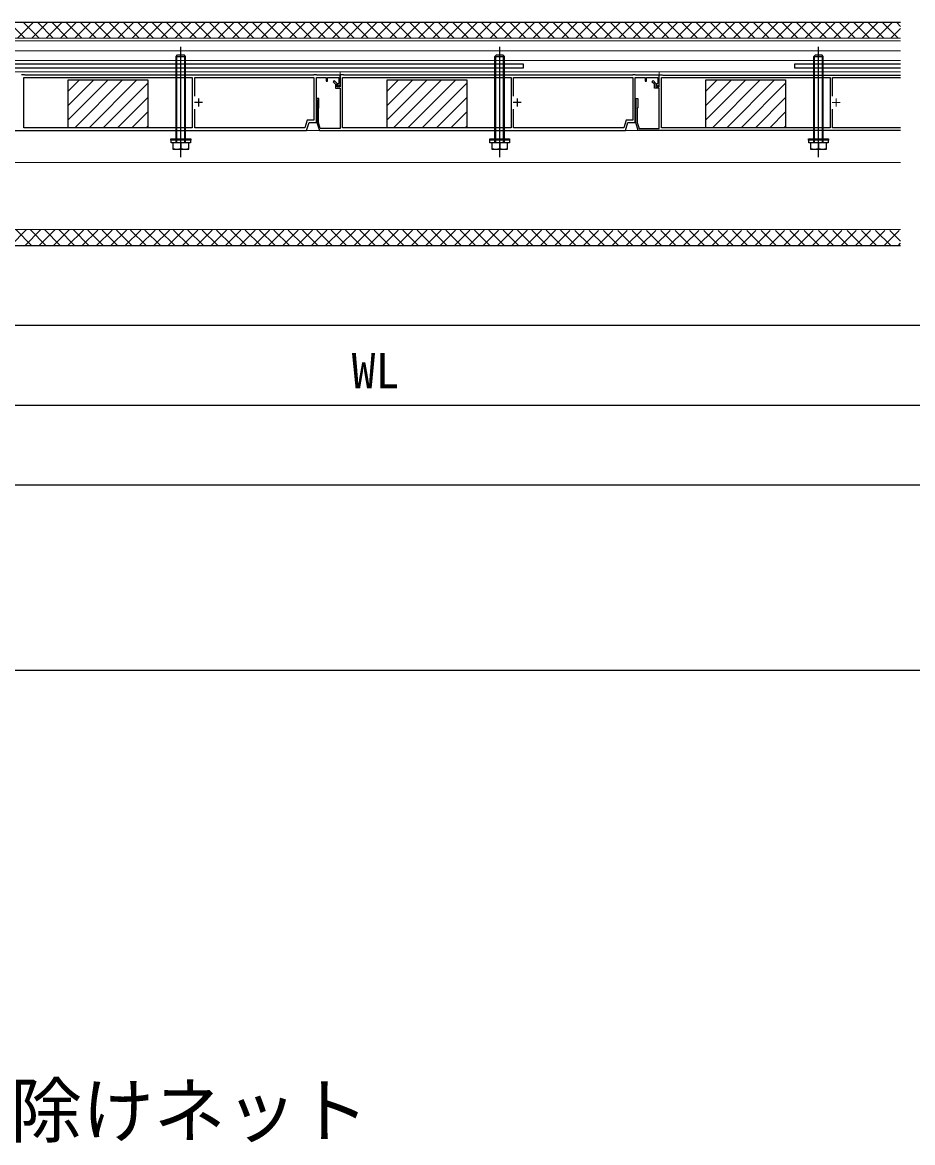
# Model space of a CAD drawing. Units: millimetres, scale not verified. Extents: x -1312 to 1312, y -1960 to 1949.
# Drawn here: x -784 to -226, y -755 to -53 of the extents above; entities that cross this region are included whole.
import ezdxf
from ezdxf.enums import TextEntityAlignment as Align

# ---------------------------------------------------------------- set-up
doc = ezdxf.new("R2010")
doc.units = ezdxf.units.MM
doc.header["$LTSCALE"] = 8
for name, color, linetype in [('0-1_USER1', 3, 'Continuous'), ('0-2_YKK_11', 7, 'Continuous'), ('0-4_YKK_13', 4, 'Continuous'), ('0-5_YKK_D', 6, 'Continuous'), ('0-6_YKK_ZWAK', 7, 'Continuous'), ('0-7_YSS_K', 3, 'Continuous')]:
    doc.layers.add(name, color=color, linetype=linetype)
doc.layers.add('0-3_YKK_12', color=2, linetype='Continuous', lineweight=18)
doc.styles.add('ＭＳ ゴシック', font='')
doc.styles.get('ＭＳ ゴシック').set_extended_font_data('MS Gothic')

msp = doc.modelspace()

# ---------------------------------------------------------------- linework, layer by layer
at = {"layer": '0-2_YKK_11'}
for p, q in [((-671.5, -102.913), (-676.5, -102.913)), ((-674, -100.413), (-674, -105.413)), ((-471.5, -102.913), (-476.5, -102.913)), ((-474, -100.413), (-474, -105.413))]:
    msp.add_line(p, q, dxfattribs=at)
for points in [[(-798.1, -120.413), (-606.1, -120.413), (-604.6, -115.413), (-600, -115.413), (-600, -87.113), (-593.8, -87.113), (-593.8, -89.413), (-593, -89.413), (-593, -87.113), (-585.8, -87.113), (-585.8, -90.555), (-586.018, -90.844)], [(-585, -91.613), (-585, -85.713), (-599.7, -85.713), (-600, -85.413), (-601.5, -85.413), (-601.8, -85.713), (-782.7, -85.713), (-783, -85.413), (-785, -85.413)], [(-676.3, -98.92), (-676.3, -87.213), (-601.5, -87.213), (-601.5, -113.913), (-605.716, -113.913), (-607.126, -118.613), (-676.3, -118.613), (-676.3, -106.907)], [(-385, -91.613), (-385, -85.713), (-399.7, -85.713), (-400, -85.413), (-401.5, -85.413), (-401.8, -85.713), (-582.7, -85.713), (-583, -85.413), (-585, -85.413), (-585, -92.913), (-587, -92.913), (-587, -90.913), (-588.817, -89.096), (-589.524, -89.803), (-588, -91.328), (-588, -93.913), (-585, -93.913), (-585, -119.213), (-597.52, -119.213), (-598.7, -115.281), (-598.7, -106.413), (-598.4, -106.113), (-598.4, -100.413), (-600, -100.413), (-600, -101.213), (-599.3, -101.213), (-599.3, -106.113), (-599.6, -106.413), (-599.6, -115.413), (-598.1, -120.413)], [(-598.1, -120.413), (-406.1, -120.413), (-404.6, -115.413), (-400, -115.413), (-400, -87.113), (-393.8, -87.113), (-393.8, -89.413), (-393, -89.413), (-393, -87.113), (-385.8, -87.113), (-385.8, -90.555), (-386.018, -90.844)], [(-476.3, -98.92), (-476.3, -87.213), (-401.5, -87.213), (-401.5, -113.913), (-405.716, -113.913), (-407.126, -118.613), (-476.3, -118.613), (-476.3, -106.907)], [(-233.5, -120.413), (-398.1, -120.413), (-399.6, -115.413), (-399.6, -106.413), (-399.3, -106.113), (-399.3, -101.213), (-400, -101.213), (-400, -100.413), (-398.4, -100.413), (-398.4, -106.113), (-398.7, -106.413), (-398.7, -115.281), (-397.52, -119.213), (-385, -119.213), (-385, -93.913), (-388, -93.913), (-388, -91.328), (-389.524, -89.803), (-388.817, -89.096), (-387, -90.913), (-387, -92.913), (-385, -92.913), (-385, -85.413), (-383, -85.413), (-382.7, -85.713), (-233.5, -85.713)], [(-276.3, -98.92), (-276.3, -87.213), (-233.5, -87.213)], [(-233.5, -118.613), (-276.3, -118.613), (-276.3, -106.907)]]:
    msp.add_lwpolyline(points, dxfattribs=at)
for points in [[(-783.5, -87.213), (-677.8, -87.213), (-677.8, -118.613), (-783.5, -118.613)], [(-583.5, -87.213), (-477.8, -87.213), (-477.8, -118.613), (-583.5, -118.613)], [(-277.8, -118.613), (-383.5, -118.613), (-383.5, -87.213), (-277.8, -87.213)]]:
    msp.add_lwpolyline(points, close=True, dxfattribs=at)
for centre in [(-585.8, -91.613), (-385.8, -91.613)]:
    msp.add_arc(centre, 0.8, 105.82664, 360, dxfattribs=at)
at = {"layer": '0-3_YKK_12'}
for p, q in [((-1100, -62.511), (-233.5, -62.511)), ((-1100, -64.084), (-233.5, -64.084)), ((-1100, -70.439), (-233.5, -70.439)), ((-1100, -76.511), (-233.5, -76.511)), ((-1100, -83.613), (-233.5, -83.613)), ((-585, -83.613), (-585, -86.213)), ((-385, -83.613), (-385, -86.213)), ((-276.5, -102.913), (-271.5, -102.913)), ((-274, -100.413), (-274, -105.413)), ((-1100, -120.413), (-233.5, -120.413)), ((-1099.5, -140.513), (-233.5, -140.513)), ((-1100, -182.513), (-233.5, -182.513))]:
    msp.add_line(p, q, dxfattribs=at)
at = {"layer": '0-4_YKK_13'}
for p, q in [((-685, -87.213), (-685, -68.013)), ((-485, -87.213), (-485, -68.013)), ((-285, -87.213), (-285, -68.013)), ((-688, -74.013), (-682, -74.013)), ((-687.46, -87.213), (-687.46, -73.473)), ((-682.54, -87.213), (-682.54, -73.473)), ((-488, -74.013), (-482, -74.013)), ((-487.46, -87.213), (-487.46, -73.473)), ((-482.54, -87.213), (-482.54, -73.473)), ((-288, -74.013), (-282, -74.013)), ((-287.46, -87.213), (-287.46, -73.473)), ((-282.54, -87.213), (-282.54, -73.473)), ((-755.65, -95.748), (-748.515, -88.613)), ((-755.65, -104.729), (-739.535, -88.613)), ((-755.65, -113.709), (-730.554, -88.613)), ((-751.574, -118.613), (-721.574, -88.613)), ((-742.594, -118.613), (-712.594, -88.613)), ((-733.614, -118.613), (-705.65, -90.65)), ((-688, -118.613), (-688, -87.213)), ((-687.46, -118.613), (-687.46, -87.213)), ((-685, -118.613), (-685, -87.213)), ((-682.54, -118.613), (-682.54, -87.213)), ((-682, -118.613), (-682, -87.213)), ((-555.65, -95.748), (-548.515, -88.613)), ((-555.65, -104.729), (-539.535, -88.613)), ((-555.65, -113.709), (-530.554, -88.613)), ((-551.574, -118.613), (-521.574, -88.613)), ((-542.594, -118.613), (-512.594, -88.613)), ((-533.614, -118.613), (-505.65, -90.65)), ((-488, -118.613), (-488, -87.213)), ((-487.46, -118.613), (-487.46, -87.213)), ((-485, -118.613), (-485, -87.213)), ((-482.54, -118.613), (-482.54, -87.213)), ((-482, -118.613), (-482, -87.213)), ((-355.65, -95.748), (-348.515, -88.613)), ((-355.65, -104.729), (-339.535, -88.613)), ((-355.65, -113.709), (-330.554, -88.613)), ((-351.574, -118.613), (-321.574, -88.613)), ((-342.594, -118.613), (-312.594, -88.613)), ((-333.614, -118.613), (-305.65, -90.65)), ((-288, -118.613), (-288, -87.213)), ((-287.46, -118.613), (-287.46, -87.213)), ((-285, -118.613), (-285, -87.213)), ((-282.54, -118.613), (-282.54, -87.213)), ((-282, -118.613), (-282, -87.213)), ((-724.633, -118.613), (-705.65, -99.63)), ((-524.633, -118.613), (-505.65, -99.63)), ((-324.633, -118.613), (-305.65, -99.63)), ((-715.653, -118.613), (-705.65, -108.61)), ((-515.653, -118.613), (-505.65, -108.61)), ((-315.653, -118.613), (-305.65, -108.61)), ((-706.673, -118.613), (-705.65, -117.59)), ((-688, -128.013), (-688, -118.613)), ((-687.46, -128.013), (-687.46, -118.613)), ((-685, -137.013), (-685, -118.613)), ((-682.54, -128.013), (-682.54, -118.613)), ((-682, -128.013), (-682, -118.613)), ((-506.673, -118.613), (-505.65, -117.59)), ((-488, -128.013), (-488, -118.613)), ((-487.46, -128.013), (-487.46, -118.613)), ((-485, -137.013), (-485, -118.613)), ((-482.54, -128.013), (-482.54, -118.613)), ((-482, -128.013), (-482, -118.613)), ((-306.673, -118.613), (-305.65, -117.59)), ((-288, -128.013), (-288, -118.613)), ((-287.46, -128.013), (-287.46, -118.613)), ((-285, -137.013), (-285, -118.613)), ((-282.54, -128.013), (-282.54, -118.613)), ((-282, -128.013), (-282, -118.613)), ((-685, -128.013), (-685, -131.58)), ((-678.9, -126.513), (-678.9, -128.013)), ((-485, -128.013), (-485, -131.58)), ((-478.9, -126.513), (-478.9, -128.013)), ((-285, -128.013), (-285, -131.58)), ((-278.9, -126.513), (-278.9, -128.013))]:
    msp.add_line(p, q, dxfattribs=at)
for points in [[(-688, -87.213), (-688, -74.013), (-687, -73.013), (-683, -73.013)], [(-682, -87.213), (-682, -74.013), (-683, -73.013)], [(-488, -87.213), (-488, -74.013), (-487, -73.013), (-483, -73.013)], [(-482, -87.213), (-482, -74.013), (-483, -73.013)], [(-288, -87.213), (-288, -74.013), (-287, -73.013), (-283, -73.013)], [(-282, -87.213), (-282, -74.013), (-283, -73.013)], [(-233.5, -78.711), (-300, -78.711), (-300, -81.011), (-233.5, -81.011)], [(-678.9, -128.013), (-691.1, -128.013), (-691.1, -126.513)], [(-478.9, -128.013), (-491.1, -128.013), (-491.1, -126.513)], [(-278.9, -128.013), (-291.1, -128.013), (-291.1, -126.513)]]:
    msp.add_lwpolyline(points, dxfattribs=at)
for points in [[(-900, -81.011), (-470, -81.011), (-470, -78.711), (-900, -78.711)], [(-755.65, -88.613), (-705.65, -88.613), (-705.65, -118.613), (-755.65, -118.613)], [(-555.65, -88.613), (-505.65, -88.613), (-505.65, -118.613), (-555.65, -118.613)], [(-355.65, -88.613), (-305.65, -88.613), (-305.65, -118.613), (-355.65, -118.613)], [(-678.75, -126.513), (-691.25, -126.513), (-691.25, -125.513), (-678.75, -125.513)], [(-478.75, -126.513), (-491.25, -126.513), (-491.25, -125.513), (-478.75, -125.513)], [(-278.75, -126.513), (-291.25, -126.513), (-291.25, -125.513), (-278.75, -125.513)], [(-680, -128.013), (-690, -128.013), (-690, -132.013), (-680, -132.013)], [(-480, -128.013), (-490, -128.013), (-490, -132.013), (-480, -132.013)], [(-280, -128.013), (-290, -128.013), (-290, -132.013), (-280, -132.013)]]:
    msp.add_lwpolyline(points, close=True, dxfattribs=at)
for centre in [(-687.5, -124.58), (-682.5, -124.58), (-487.5, -124.58), (-482.5, -124.58), (-287.5, -124.58), (-282.5, -124.58)]:
    msp.add_arc(centre, 7.433, 250.34714, 289.65286, dxfattribs=at)
at = {"layer": '0-5_YKK_D'}
for p, q in [((-1000, -242.513), (1000, -242.513)), ((-1100, -292.513), (0, -292.513)), ((-1100, -342.513), (1100, -342.513))]:
    msp.add_line(p, q, dxfattribs=at)
at = {"layer": '0-6_YKK_ZWAK'}
msp.add_line((-1312.5, -458.707), (1312.5, -458.707), dxfattribs=at)
at = {"layer": '0-7_YSS_K'}
for p, q in [((-782.937, -62.423), (-792.746, -52.615)), ((-787.358, -62.423), (-777.55, -52.615)), ((-773.957, -62.424), (-783.766, -52.615)), ((-778.378, -62.423), (-768.57, -52.615)), ((-764.976, -62.424), (-774.785, -52.615)), ((-769.398, -62.424), (-759.589, -52.615)), ((-755.995, -62.424), (-765.805, -52.615)), ((-760.419, -62.424), (-750.609, -52.615)), ((-747.015, -62.425), (-756.825, -52.615)), ((-751.439, -62.425), (-741.629, -52.615)), ((-738.034, -62.425), (-747.845, -52.615)), ((-742.459, -62.425), (-732.649, -52.615)), ((-729.053, -62.426), (-738.864, -52.615)), ((-733.479, -62.425), (-723.668, -52.615)), ((-720.073, -62.426), (-729.884, -52.615)), ((-724.499, -62.426), (-714.688, -52.615)), ((-711.092, -62.426), (-720.904, -52.615)), ((-715.519, -62.426), (-705.708, -52.615)), ((-702.111, -62.427), (-711.924, -52.615)), ((-706.54, -62.427), (-696.728, -52.615)), ((-693.131, -62.427), (-702.943, -52.615)), ((-697.56, -62.427), (-687.747, -52.615)), ((-684.15, -62.428), (-693.963, -52.615)), ((-688.58, -62.428), (-678.767, -52.615)), ((-675.169, -62.428), (-684.983, -52.615)), ((-679.6, -62.428), (-669.787, -52.615)), ((-666.189, -62.429), (-676.003, -52.615)), ((-670.62, -62.428), (-660.807, -52.615)), ((-657.208, -62.429), (-667.022, -52.615)), ((-661.64, -62.429), (-651.826, -52.615)), ((-648.227, -62.429), (-658.042, -52.615)), ((-652.661, -62.429), (-642.846, -52.615)), ((-639.247, -62.43), (-649.062, -52.615)), ((-643.681, -62.43), (-633.866, -52.615)), ((-630.266, -62.43), (-640.082, -52.615)), ((-634.701, -62.43), (-624.886, -52.615)), ((-621.285, -62.431), (-631.101, -52.615)), ((-625.721, -62.43), (-615.905, -52.615)), ((-612.305, -62.431), (-622.121, -52.615)), ((-616.741, -62.431), (-606.925, -52.615)), ((-603.324, -62.432), (-613.141, -52.615)), ((-607.761, -62.431), (-597.945, -52.615)), ((-594.343, -62.432), (-604.161, -52.615)), ((-598.782, -62.432), (-588.965, -52.615)), ((-585.363, -62.432), (-595.18, -52.615)), ((-589.802, -62.432), (-579.984, -52.615)), ((-576.382, -62.433), (-586.2, -52.615)), ((-580.822, -62.433), (-571.004, -52.615)), ((-567.401, -62.433), (-577.22, -52.615)), ((-571.842, -62.433), (-562.024, -52.615)), ((-558.421, -62.434), (-568.24, -52.615)), ((-562.862, -62.433), (-553.043, -52.615)), ((-549.44, -62.434), (-559.259, -52.615)), ((-553.882, -62.434), (-544.063, -52.615)), ((-540.459, -62.434), (-550.279, -52.615)), ((-544.903, -62.434), (-535.083, -52.615)), ((-531.478, -62.435), (-541.299, -52.615)), ((-535.923, -62.435), (-526.103, -52.615)), ((-522.498, -62.435), (-532.318, -52.615)), ((-526.943, -62.435), (-517.122, -52.615)), ((-513.517, -62.436), (-523.338, -52.615)), ((-517.963, -62.436), (-508.142, -52.615)), ((-504.536, -62.436), (-514.358, -52.615)), ((-508.983, -62.436), (-499.162, -52.615)), ((-495.556, -62.437), (-505.378, -52.615)), ((-500.003, -62.436), (-490.182, -52.615)), ((-486.575, -62.437), (-496.397, -52.615)), ((-491.024, -62.437), (-481.201, -52.615)), ((-477.594, -62.437), (-487.417, -52.615)), ((-482.044, -62.437), (-472.221, -52.615)), ((-468.614, -62.438), (-478.437, -52.615)), ((-473.064, -62.438), (-463.241, -52.615)), ((-459.633, -62.438), (-469.457, -52.615)), ((-464.084, -62.438), (-454.261, -52.615)), ((-450.652, -62.439), (-460.476, -52.615)), ((-455.104, -62.438), (-445.28, -52.615)), ((-441.672, -62.439), (-451.496, -52.615)), ((-446.124, -62.439), (-436.3, -52.615)), ((-432.691, -62.44), (-442.516, -52.615)), ((-437.145, -62.439), (-427.32, -52.615)), ((-423.71, -62.44), (-433.536, -52.615)), ((-428.165, -62.44), (-418.34, -52.615)), ((-414.73, -62.44), (-424.555, -52.615)), ((-419.185, -62.44), (-409.359, -52.615)), ((-405.749, -62.441), (-415.575, -52.615)), ((-410.205, -62.441), (-400.379, -52.615)), ((-396.768, -62.441), (-406.595, -52.615)), ((-401.225, -62.441), (-391.399, -52.615)), ((-387.788, -62.442), (-397.615, -52.615)), ((-392.245, -62.441), (-382.419, -52.615)), ((-378.807, -62.442), (-388.634, -52.615)), ((-383.266, -62.442), (-373.438, -52.615)), ((-369.826, -62.442), (-379.654, -52.615)), ((-374.286, -62.442), (-364.458, -52.615)), ((-360.846, -62.443), (-370.674, -52.615)), ((-365.306, -62.443), (-355.478, -52.615)), ((-351.865, -62.443), (-361.694, -52.615)), ((-356.326, -62.443), (-346.498, -52.615)), ((-342.884, -62.444), (-352.713, -52.615)), ((-347.346, -62.444), (-337.517, -52.615)), ((-333.904, -62.444), (-343.733, -52.615)), ((-338.366, -62.444), (-328.537, -52.615)), ((-324.923, -62.445), (-334.753, -52.615)), ((-329.387, -62.444), (-319.557, -52.615)), ((-315.942, -62.445), (-325.773, -52.615)), ((-320.407, -62.445), (-310.577, -52.615)), ((-306.962, -62.445), (-316.792, -52.615)), ((-311.427, -62.445), (-301.596, -52.615)), ((-297.981, -62.446), (-307.812, -52.615)), ((-302.447, -62.446), (-292.616, -52.615)), ((-289, -62.446), (-298.832, -52.615)), ((-293.467, -62.446), (-283.636, -52.615)), ((-280.02, -62.447), (-289.852, -52.615)), ((-284.487, -62.446), (-274.656, -52.615)), ((-271.039, -62.447), (-280.871, -52.615)), ((-275.508, -62.447), (-265.675, -52.615)), ((-262.058, -62.448), (-271.891, -52.615)), ((-266.528, -62.447), (-256.695, -52.615)), ((-253.077, -62.448), (-262.911, -52.615)), ((-257.548, -62.448), (-247.715, -52.615)), ((-244.097, -62.448), (-253.931, -52.615)), ((-248.568, -62.448), (-238.735, -52.615)), ((-235.116, -62.449), (-244.95, -52.615)), ((-233.5, -55.085), (-235.97, -52.615)), ((-239.588, -62.449), (-233.5, -56.36)), ((-791.725, -192.513), (-781.942, -182.73)), ((-778.571, -192.513), (-788.359, -182.726)), ((-782.745, -192.513), (-772.967, -182.736)), ((-769.591, -192.513), (-779.372, -182.732)), ((-773.764, -192.513), (-763.993, -182.742)), ((-760.61, -192.513), (-770.386, -182.738)), ((-764.784, -192.513), (-755.019, -182.748)), ((-751.63, -192.513), (-761.399, -182.744)), ((-755.804, -192.513), (-746.045, -182.754)), ((-742.65, -192.513), (-752.413, -182.75)), ((-746.824, -192.513), (-737.071, -182.76)), ((-733.67, -192.513), (-743.427, -182.756)), ((-737.843, -192.513), (-728.097, -182.767)), ((-724.689, -192.513), (-734.44, -182.762)), ((-728.863, -192.513), (-719.123, -182.773)), ((-715.709, -192.513), (-725.454, -182.768)), ((-719.883, -192.513), (-710.148, -182.779)), ((-706.729, -192.513), (-716.468, -182.775)), ((-710.903, -192.513), (-701.174, -182.785)), ((-697.749, -192.513), (-707.481, -182.781)), ((-701.922, -192.513), (-692.2, -182.791)), ((-688.768, -192.513), (-698.495, -182.787)), ((-692.942, -192.513), (-683.226, -182.797)), ((-679.788, -192.513), (-689.508, -182.793)), ((-683.962, -192.513), (-674.252, -182.803)), ((-670.808, -192.513), (-680.522, -182.799)), ((-674.982, -192.513), (-665.278, -182.809)), ((-661.827, -192.513), (-671.536, -182.805)), ((-666.001, -192.513), (-656.304, -182.815)), ((-652.847, -192.513), (-662.549, -182.811)), ((-657.021, -192.513), (-647.329, -182.822)), ((-643.867, -192.513), (-653.563, -182.817)), ((-648.041, -192.513), (-638.355, -182.828)), ((-634.887, -192.513), (-644.577, -182.823)), ((-639.061, -192.513), (-629.381, -182.834)), ((-625.906, -192.513), (-635.59, -182.83)), ((-630.08, -192.513), (-620.407, -182.84)), ((-616.926, -192.513), (-626.604, -182.836)), ((-621.1, -192.513), (-611.433, -182.846)), ((-607.946, -192.513), (-617.617, -182.842)), ((-612.12, -192.513), (-602.459, -182.852)), ((-598.966, -192.513), (-608.631, -182.848)), ((-603.14, -192.513), (-593.485, -182.858)), ((-589.985, -192.513), (-599.645, -182.854)), ((-594.159, -192.513), (-584.51, -182.864)), ((-581.005, -192.513), (-590.658, -182.86)), ((-585.179, -192.513), (-575.536, -182.87)), ((-572.025, -192.513), (-581.672, -182.866)), ((-576.199, -192.513), (-566.562, -182.877)), ((-563.045, -192.513), (-572.686, -182.872)), ((-567.219, -192.513), (-557.588, -182.883)), ((-554.064, -192.513), (-563.699, -182.879)), ((-558.238, -192.513), (-548.614, -182.889)), ((-545.084, -192.513), (-554.713, -182.885)), ((-549.258, -192.513), (-539.64, -182.895)), ((-536.104, -192.513), (-545.726, -182.891)), ((-540.278, -192.513), (-530.666, -182.901)), ((-527.124, -192.513), (-536.74, -182.897)), ((-531.298, -192.513), (-521.691, -182.907)), ((-518.143, -192.513), (-527.754, -182.903)), ((-522.317, -192.513), (-512.717, -182.913)), ((-509.163, -192.513), (-518.767, -182.909)), ((-513.337, -192.513), (-503.743, -182.919)), ((-500.183, -192.513), (-509.781, -182.915)), ((-504.357, -192.513), (-494.769, -182.925)), ((-491.203, -192.513), (-500.795, -182.921)), ((-495.377, -192.513), (-485.795, -182.932)), ((-482.222, -192.513), (-491.808, -182.927)), ((-486.396, -192.513), (-476.821, -182.938)), ((-473.242, -192.513), (-482.822, -182.934)), ((-477.416, -192.513), (-467.846, -182.944)), ((-464.262, -192.513), (-473.835, -182.94)), ((-468.436, -192.513), (-458.872, -182.95)), ((-455.282, -192.513), (-464.849, -182.946)), ((-459.456, -192.513), (-449.898, -182.956)), ((-446.301, -192.513), (-455.863, -182.952)), ((-450.475, -192.513), (-440.924, -182.962)), ((-437.321, -192.513), (-446.876, -182.958)), ((-441.495, -192.513), (-431.95, -182.968)), ((-428.341, -192.513), (-437.89, -182.964)), ((-432.515, -192.513), (-422.976, -182.974)), ((-419.361, -192.513), (-428.904, -182.97)), ((-423.534, -192.513), (-414.002, -182.98)), ((-410.38, -192.513), (-419.917, -182.976)), ((-414.554, -192.513), (-405.027, -182.987)), ((-401.4, -192.513), (-410.931, -182.983)), ((-405.574, -192.513), (-396.053, -182.993)), ((-392.42, -192.513), (-401.944, -182.989)), ((-396.594, -192.513), (-387.079, -182.999)), ((-383.44, -192.513), (-392.958, -182.995)), ((-387.613, -192.513), (-378.105, -183.005)), ((-374.459, -192.513), (-383.972, -183.001)), ((-378.633, -192.513), (-369.131, -183.011)), ((-365.479, -192.513), (-374.985, -183.007)), ((-369.653, -192.513), (-360.157, -183.017)), ((-356.499, -192.513), (-365.999, -183.013)), ((-360.673, -192.513), (-351.183, -183.023)), ((-347.519, -192.513), (-357.013, -183.019)), ((-351.692, -192.513), (-342.208, -183.029)), ((-338.538, -192.513), (-348.026, -183.025)), ((-342.712, -192.513), (-333.234, -183.035)), ((-329.558, -192.513), (-339.04, -183.032)), ((-333.732, -192.513), (-324.26, -183.042)), ((-320.578, -192.513), (-330.053, -183.038)), ((-324.752, -192.513), (-315.286, -183.048)), ((-311.597, -192.513), (-321.067, -183.044)), ((-315.771, -192.513), (-306.312, -183.054)), ((-302.617, -192.513), (-312.081, -183.05)), ((-306.791, -192.513), (-297.338, -183.06)), ((-293.637, -192.513), (-303.094, -183.056)), ((-297.811, -192.513), (-288.364, -183.066)), ((-284.657, -192.513), (-294.108, -183.062)), ((-288.831, -192.513), (-279.389, -183.072)), ((-275.676, -192.513), (-285.122, -183.068)), ((-279.85, -192.513), (-270.415, -183.078)), ((-266.696, -192.513), (-276.135, -183.074)), ((-270.87, -192.513), (-261.441, -183.084)), ((-257.716, -192.513), (-267.149, -183.08)), ((-261.89, -192.513), (-252.467, -183.09)), ((-248.736, -192.513), (-258.162, -183.087)), ((-252.91, -192.513), (-243.493, -183.097)), ((-239.755, -192.513), (-249.176, -183.093)), ((-243.929, -192.513), (-234.519, -183.103)), ((-233.5, -189.789), (-240.19, -183.099)), ((-234.949, -192.513), (-233.5, -191.064))]:
    msp.add_line(p, q, dxfattribs=at)
msp.add_lwpolyline([(-233.5, -52.615), (-1111.8, -52.615), (-1111.8, -192.513), (-233.5, -192.513)], dxfattribs=at)

# ---------------------------------------------------------------- texts
at = {"layer": '0-1_USER1', "style": 'ＭＳ ゴシック'}
msp.add_text('■オプション\u3000枯葉除けネット', height=32.99, dxfattribs=at).set_placement((-1196.96, -761.139), align=Align.BOTTOM_LEFT)
at = {"layer": '0-5_YKK_D', "style": 'ＭＳ ゴシック'}
msp.add_text('WL', height=21.99, dxfattribs=at).set_placement((-577.869, -288.513), align=Align.BOTTOM_LEFT)

doc.saveas('drawing.dxf')
